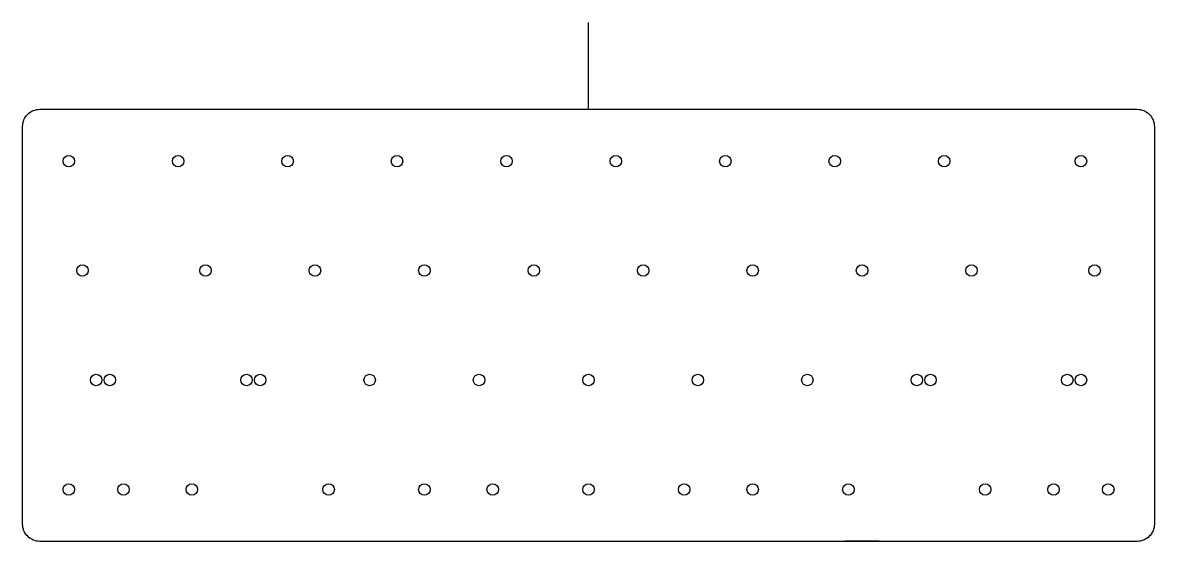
# Model space of a CAD drawing. Header units: millimetres. Extents: x 2 to 199, y -76 to 15.
import ezdxf

# ---------------------------------------------------------------- set-up
doc = ezdxf.new("R2010")
doc.units = ezdxf.units.MM
doc.layers.get('0').update_dxf_attribs({"linetype": 'CONTINUOUS'})

msp = doc.modelspace()

# ---------------------------------------------------------------- linework, layer by layer
msp.add_line((100.01, -0.5), (100.01, 14.58))
msp.add_lwpolyline([(198.52, -3.5), (198.52, -72.7, -0.414214), (195.52, -75.7), (4.5, -75.7, -0.414214), (1.5, -72.7), (1.5, -3.5, -0.414214), (4.5, -0.5), (195.52, -0.5, -0.414214)], format="xyb", close=True)
msp.add_lwpolyline([(144.64, -75.67), (150.64, -75.67)], close=True)
for centre in [(9.53, -9.53), (28.58, -9.53), (47.63, -9.53), (66.68, -9.53), (85.73, -9.53), (104.78, -9.53), (123.83, -9.53), (142.88, -9.53), (161.93, -9.53), (185.74, -9.53), (11.91, -28.57), (33.34, -28.57), (52.39, -28.57), (71.44, -28.57), (90.49, -28.57), (109.54, -28.57), (128.59, -28.57), (147.64, -28.57), (166.69, -28.57), (188.12, -28.57), (14.29, -47.62), (16.67, -47.62), (40.48, -47.62), (42.86, -47.62), (61.91, -47.62), (80.96, -47.62), (100.01, -47.62), (119.06, -47.62), (138.11, -47.62), (157.16, -47.62), (159.54, -47.62), (183.36, -47.62), (185.74, -47.62), (9.53, -66.68), (19.05, -66.68), (30.96, -66.68), (54.77, -66.68), (71.44, -66.68), (83.34, -66.68), (100.01, -66.68), (116.68, -66.68), (128.59, -66.68), (145.26, -66.68), (169.07, -66.68), (180.98, -66.68), (190.5, -66.68)]:
    msp.add_circle(centre, 1)

doc.saveas('drawing.dxf')
